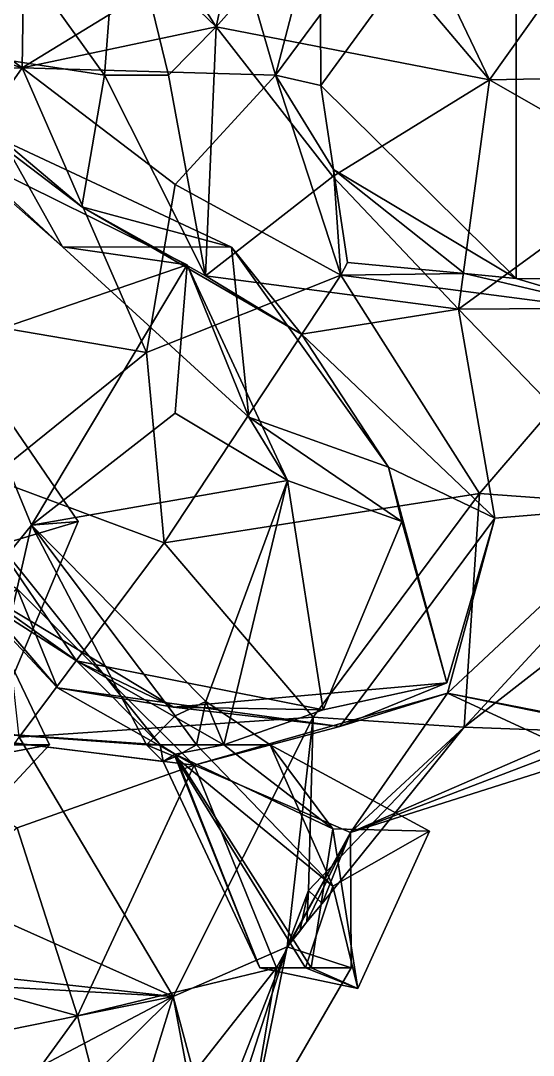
# Model space of a CAD drawing. Extents: x 290083 to 295691, y 4553739 to 4561622.
# Drawn here: x 294330.4 to 294371.4, y 4559131.6 to 4559214.2 of the extents above; entities that cross this region are included whole.
import ezdxf

# ---------------------------------------------------------------- set-up
doc = ezdxf.new("R2010")
doc.units = 0
doc.layers.add('Au_ppm_Pref_-_0_3', color=7, linetype='CONTINUOUS')

msp = doc.modelspace()

# ---------------------------------------------------------------- linework, layer by layer
at = {"layer": 'Au_ppm_Pref_-_0_3'}
for points in [[(294354.36, 4559214.669, 1915.71), (294370, 4559230.391, 1915.047), (294354.38, 4559208.998, 1916.255)], [(294354.38, 4559208.998, 1916.255), (294370, 4559230.391, 1915.047), (294370, 4559193.59, 1918.573)], [(294370, 4559193.59, 1918.573), (294370, 4559230.391, 1915.047), (294376.581, 4559193.577, 1919.087)], [(294376.581, 4559193.577, 1919.087), (294370, 4559230.391, 1915.047), (294384.607, 4559195.626, 1919.517)], [(294384.607, 4559195.626, 1919.517), (294370, 4559230.391, 1915.047), (294398.843, 4559201.921, 1920.024)], [(294398.843, 4559201.921, 1920.024), (294370, 4559230.391, 1915.047), (294403.271, 4559203.983, 1920.171)], [(294403.271, 4559203.983, 1920.171), (294370, 4559230.391, 1915.047), (294420, 4559230.391, 1917.913)], [(294315.047, 4559221.871, 1911.722), (294330.81, 4559228.324, 1906.785), (294330.546, 4559210.416, 1912.052)], [(294330.81, 4559228.324, 1906.785), (294346.033, 4559213.671, 1906.252), (294330.546, 4559210.416, 1912.052)], [(294338.349, 4559225.782, 1900.584), (294346.033, 4559213.671, 1906.252), (294330.81, 4559228.324, 1906.785)], [(294367.85, 4559209.448, 1907.49), (294359.151, 4559227.644, 1908.313), (294355.355, 4559224.241, 1907.658)], [(294367.85, 4559209.448, 1907.49), (294380.318, 4559226.97, 1906.334), (294359.151, 4559227.644, 1908.313)], [(294367.85, 4559209.448, 1907.49), (294393.704, 4559209.942, 1906.823), (294380.318, 4559226.97, 1906.334)], [(294338.349, 4559225.782, 1900.584), (294330.156, 4559219.565, 1897.338), (294337.131, 4559209.826, 1897.296)], [(294338.349, 4559225.782, 1900.584), (294337.131, 4559209.826, 1897.296), (294342.24, 4559209.826, 1900.584)], [(294338.349, 4559225.782, 1900.584), (294342.24, 4559209.826, 1900.584), (294346.033, 4559213.671, 1906.252)], [(294367.85, 4559209.448, 1907.49), (294355.355, 4559224.241, 1907.658), (294346.033, 4559213.671, 1906.252)], [(294355.355, 4559224.241, 1907.658), (294347.568, 4559220.839, 1912.463), (294346.033, 4559213.671, 1906.252)], [(294315.047, 4559221.871, 1911.722), (294330.546, 4559210.416, 1912.052), (294312.911, 4559216.042, 1913.375)], [(294347.568, 4559220.839, 1912.463), (294353.961, 4559222.096, 1914.977), (294350.779, 4559209.826, 1914.62)], [(294353.961, 4559222.096, 1914.977), (294354.36, 4559214.669, 1915.71), (294350.779, 4559209.826, 1914.62)], [(294330.546, 4559210.416, 1912.052), (294347.568, 4559220.839, 1912.463), (294350.779, 4559209.826, 1914.62)], [(294346.033, 4559213.671, 1906.252), (294347.568, 4559220.839, 1912.463), (294330.546, 4559210.416, 1912.052)], [(294337.131, 4559209.826, 1897.296), (294330.156, 4559219.565, 1897.338), (294317.442, 4559212.847, 1894.259)], [(294317.04, 4559210.016, 1914.145), (294312.911, 4559216.042, 1913.375), (294330.546, 4559210.416, 1912.052)], [(294354.38, 4559208.998, 1916.255), (294350.779, 4559209.826, 1914.62), (294354.36, 4559214.669, 1915.71)], [(294346.033, 4559213.671, 1906.252), (294342.24, 4559209.826, 1900.584), (294345.179, 4559193.809, 1899.366)], [(294346.033, 4559213.671, 1906.252), (294345.179, 4559193.809, 1899.366), (294355.355, 4559201.725, 1903.284)], [(294367.85, 4559209.448, 1907.49), (294346.033, 4559213.671, 1906.252), (294355.355, 4559201.725, 1903.284)], [(294337.131, 4559209.826, 1897.296), (294317.442, 4559212.847, 1894.259), (294335.321, 4559199.312, 1894.645)], [(294335.321, 4559199.312, 1894.645), (294317.442, 4559212.847, 1894.259), (294329.014, 4559204.638, 1889)], [(294330.546, 4559210.416, 1912.052), (294317.369, 4559191.621, 1912.347), (294317.04, 4559210.016, 1914.145)], [(294329.014, 4559204.638, 1889), (294317.277, 4559210.668, 1882.686), (294333.755, 4559196.114, 1881.906)], [(294333.755, 4559196.114, 1881.906), (294317.277, 4559210.668, 1882.686), (294325.728, 4559203.563, 1876.827)], [(294330.546, 4559210.416, 1912.052), (294340.469, 4559187.693, 1914.979), (294317.369, 4559191.621, 1912.347)], [(294330.546, 4559210.416, 1912.052), (294350.779, 4559209.826, 1914.62), (294342.756, 4559201.085, 1915.488)], [(294330.546, 4559210.416, 1912.052), (294342.756, 4559201.085, 1915.488), (294340.469, 4559187.693, 1914.979)], [(294337.131, 4559209.826, 1897.296), (294335.321, 4559199.312, 1894.645), (294345.179, 4559193.809, 1899.366)], [(294342.24, 4559209.826, 1900.584), (294337.131, 4559209.826, 1897.296), (294345.179, 4559193.809, 1899.366)], [(294342.756, 4559201.085, 1915.488), (294350.779, 4559209.826, 1914.62), (294355.991, 4559193.866, 1917.518)], [(294355.404, 4559202.291, 1916.953), (294350.779, 4559209.826, 1914.62), (294354.38, 4559208.998, 1916.255)], [(294355.991, 4559193.866, 1917.518), (294350.779, 4559209.826, 1914.62), (294355.404, 4559202.291, 1916.953)], [(294367.85, 4559209.448, 1907.49), (294355.355, 4559201.725, 1903.284), (294365.395, 4559191.143, 1900.911)], [(294367.85, 4559209.448, 1907.49), (294365.395, 4559191.143, 1900.911), (294380.553, 4559202.188, 1903.13)], [(294367.85, 4559209.448, 1907.49), (294380.553, 4559202.188, 1903.13), (294393.704, 4559209.942, 1906.823)], [(294354.38, 4559208.998, 1916.255), (294370, 4559193.59, 1918.573), (294355.404, 4559202.291, 1916.953)], [(294347.263, 4559196.098, 1888.17), (294335.321, 4559199.312, 1894.645), (294329.014, 4559204.638, 1889)], [(294329.014, 4559204.638, 1889), (294333.755, 4559196.114, 1881.906), (294347.263, 4559196.098, 1888.17)], [(294325.728, 4559203.563, 1876.827), (294325.311, 4559188.367, 1871.958), (294343.716, 4559194.676, 1876.451)], [(294333.755, 4559196.114, 1881.906), (294325.728, 4559203.563, 1876.827), (294343.716, 4559194.676, 1876.451)], [(294365.866, 4559193.987, 1918.312), (294356.523, 4559194.863, 1917.719), (294355.404, 4559202.291, 1916.953)], [(294355.404, 4559202.291, 1916.953), (294370, 4559193.59, 1918.573), (294365.866, 4559193.987, 1918.312)], [(294355.991, 4559193.866, 1917.518), (294355.404, 4559202.291, 1916.953), (294356.523, 4559194.863, 1917.719)], [(294380.553, 4559202.188, 1903.13), (294365.395, 4559191.143, 1900.911), (294393.821, 4559191.334, 1900.84)], [(294355.991, 4559193.866, 1917.518), (294340.469, 4559187.693, 1914.979), (294342.756, 4559201.085, 1915.488)], [(294365.395, 4559191.143, 1900.911), (294355.355, 4559201.725, 1903.284), (294345.179, 4559193.809, 1899.366)], [(294352.841, 4559189.157, 1894.099), (294345.179, 4559193.809, 1899.366), (294335.321, 4559199.312, 1894.645)], [(294352.841, 4559189.157, 1894.099), (294335.321, 4559199.312, 1894.645), (294347.263, 4559196.098, 1888.17)], [(294347.263, 4559196.098, 1888.17), (294333.755, 4559196.114, 1881.906), (294348.648, 4559182.523, 1882.766)], [(294333.755, 4559196.114, 1881.906), (294343.716, 4559194.676, 1876.451), (294348.648, 4559182.523, 1882.766)], [(294352.841, 4559189.157, 1894.099), (294347.263, 4559196.098, 1888.17), (294359.796, 4559178.54, 1888.021)], [(294359.796, 4559178.54, 1888.021), (294347.263, 4559196.098, 1888.17), (294348.648, 4559182.523, 1882.766)], [(294325.311, 4559188.367, 1871.958), (294331.301, 4559173.89, 1876.418), (294343.716, 4559194.676, 1876.451)], [(294342.756, 4559182.85, 1873.774), (294343.716, 4559194.676, 1876.451), (294331.301, 4559173.89, 1876.418)], [(294342.756, 4559182.85, 1873.774), (294351.719, 4559177.479, 1877.444), (294343.716, 4559194.676, 1876.451)], [(294348.648, 4559182.523, 1882.766), (294343.716, 4559194.676, 1876.451), (294351.719, 4559177.479, 1877.444)], [(294365.866, 4559193.987, 1918.312), (294355.991, 4559193.866, 1917.518), (294356.523, 4559194.863, 1917.719)], [(294341.883, 4559172.504, 1916.313), (294340.469, 4559187.693, 1914.979), (294355.991, 4559193.866, 1917.518)], [(294341.883, 4559172.504, 1916.313), (294355.991, 4559193.866, 1917.518), (294367.055, 4559176.43, 1917.231)], [(294345.179, 4559193.809, 1899.366), (294352.841, 4559189.157, 1894.099), (294365.395, 4559191.143, 1900.911)], [(294379.399, 4559190.786, 1918.862), (294355.991, 4559193.866, 1917.518), (294365.866, 4559193.987, 1918.312)], [(294367.055, 4559176.43, 1917.231), (294355.991, 4559193.866, 1917.518), (294379.399, 4559190.786, 1918.862)], [(294379.399, 4559190.786, 1918.862), (294365.866, 4559193.987, 1918.312), (294370, 4559193.59, 1918.573)], [(294376.581, 4559193.577, 1919.087), (294379.399, 4559190.786, 1918.862), (294370, 4559193.59, 1918.573)], [(294317.369, 4559191.621, 1912.347), (294340.469, 4559187.693, 1914.979), (294328.013, 4559177.643, 1914.624)], [(294352.841, 4559189.157, 1894.099), (294368.298, 4559174.469, 1894.641), (294365.395, 4559191.143, 1900.911)], [(294393.821, 4559191.334, 1900.84), (294365.395, 4559191.143, 1900.911), (294380.528, 4559175.467, 1901.57)], [(294365.395, 4559191.143, 1900.911), (294368.298, 4559174.469, 1894.641), (294380.528, 4559175.467, 1901.57)], [(294382.074, 4559175.327, 1911.887), (294367.055, 4559176.43, 1917.231), (294379.399, 4559190.786, 1918.862)], [(294352.841, 4559189.157, 1894.099), (294359.796, 4559178.54, 1888.021), (294368.298, 4559174.469, 1894.641)], [(294335.007, 4559174.19, 1870.887), (294331.301, 4559173.89, 1876.418), (294325.311, 4559188.367, 1871.958)], [(294335.007, 4559174.19, 1870.887), (294325.311, 4559188.367, 1871.958), (294325.532, 4559171.383, 1866.192)], [(294341.883, 4559172.504, 1916.313), (294328.013, 4559177.643, 1914.624), (294340.469, 4559187.693, 1914.979)], [(294342.756, 4559182.85, 1873.774), (294331.301, 4559173.89, 1876.418), (294351.719, 4559177.479, 1877.444)], [(294360.848, 4559174.19, 1884.122), (294359.796, 4559178.54, 1888.021), (294348.648, 4559182.523, 1882.766)], [(294360.848, 4559174.19, 1884.122), (294348.648, 4559182.523, 1882.766), (294351.719, 4559177.479, 1877.444)], [(294360.848, 4559174.19, 1884.122), (294364.46, 4559161.314, 1888.705), (294359.796, 4559178.54, 1888.021)], [(294364.46, 4559161.314, 1888.705), (294368.298, 4559174.469, 1894.641), (294359.796, 4559178.54, 1888.021)], [(294341.883, 4559172.504, 1916.313), (294330.311, 4559156.99, 1917.965), (294328.013, 4559177.643, 1914.624)], [(294351.719, 4559177.479, 1877.444), (294331.301, 4559173.89, 1876.418), (294345.201, 4559159.83, 1876.827)], [(294346.654, 4559156.372, 1878.665), (294351.719, 4559177.479, 1877.444), (294345.201, 4559159.83, 1876.827)], [(294346.654, 4559156.372, 1878.665), (294354.576, 4559159.167, 1883.33), (294351.719, 4559177.479, 1877.444)], [(294360.848, 4559174.19, 1884.122), (294351.719, 4559177.479, 1877.444), (294354.576, 4559159.167, 1883.33)], [(294341.883, 4559172.504, 1916.313), (294367.055, 4559176.43, 1917.231), (294353.782, 4559158.58, 1916.924)], [(294365.84, 4559157.767, 1911.706), (294353.782, 4559158.58, 1916.924), (294367.055, 4559176.43, 1917.231)], [(294382.074, 4559175.327, 1911.887), (294365.84, 4559157.767, 1911.706), (294367.055, 4559176.43, 1917.231)], [(294364.504, 4559160.498, 1901.685), (294380.528, 4559175.467, 1901.57), (294368.298, 4559174.469, 1894.641)], [(294381.39, 4559157.201, 1906.814), (294380.528, 4559175.467, 1901.57), (294364.504, 4559160.498, 1901.685)], [(294316.36, 4559174.912, 1882.515), (294326.208, 4559169.245, 1888.569), (294334.892, 4559163.07, 1882.766)], [(294316.36, 4559174.912, 1882.515), (294334.892, 4559163.07, 1882.766), (294327.706, 4559173.613, 1878.174)], [(294320.121, 4559175.089, 1894.775), (294330.156, 4559168.823, 1898.795), (294333.371, 4559160.918, 1894.645)], [(294320.121, 4559175.089, 1894.775), (294333.371, 4559160.918, 1894.645), (294326.208, 4559169.245, 1888.569)], [(294382.074, 4559175.327, 1911.887), (294380.714, 4559169.345, 1910.557), (294365.84, 4559157.767, 1911.706)], [(294318.365, 4559157.958, 1876.721), (294340.484, 4559156.372, 1875.756), (294331.301, 4559173.89, 1876.418)], [(294318.365, 4559157.958, 1876.721), (294331.301, 4559173.89, 1876.418), (294327.033, 4559155.313, 1870.648)], [(294335.007, 4559174.19, 1870.887), (294325.532, 4559171.383, 1866.192), (294327.033, 4559155.313, 1870.648)], [(294335.007, 4559174.19, 1870.887), (294327.033, 4559155.313, 1870.648), (294331.301, 4559173.89, 1876.418)], [(294342.756, 4559158.683, 1876.056), (294331.301, 4559173.89, 1876.418), (294340.484, 4559156.372, 1875.756)], [(294342.756, 4559158.683, 1876.056), (294345.201, 4559159.83, 1876.827), (294331.301, 4559173.89, 1876.418)], [(294360.848, 4559174.19, 1884.122), (294354.576, 4559159.167, 1883.33), (294364.46, 4559161.314, 1888.705)], [(294355.899, 4559157.838, 1894.69), (294364.504, 4559160.498, 1901.685), (294368.298, 4559174.469, 1894.641)], [(294355.899, 4559157.838, 1894.69), (294368.298, 4559174.469, 1894.641), (294364.46, 4559161.314, 1888.705)], [(294318.365, 4559157.958, 1876.721), (294327.706, 4559173.613, 1878.174), (294341.558, 4559156.372, 1877.391)], [(294334.892, 4559163.07, 1882.766), (294341.558, 4559156.372, 1877.391), (294327.706, 4559173.613, 1878.174)], [(294341.883, 4559172.504, 1916.313), (294353.782, 4559158.58, 1916.924), (294330.311, 4559156.99, 1917.965)], [(294327.033, 4559155.313, 1870.648), (294325.532, 4559171.383, 1866.192), (294332.727, 4559156.372, 1864.948)], [(294325.532, 4559171.383, 1866.192), (294326.894, 4559156.372, 1860.547), (294332.727, 4559156.372, 1864.948)], [(294342.623, 4559159.384, 1888.584), (294326.208, 4559169.245, 1888.569), (294333.371, 4559160.918, 1894.645)], [(294342.623, 4559159.384, 1888.584), (294334.892, 4559163.07, 1882.766), (294326.208, 4559169.245, 1888.569)], [(294365.84, 4559157.767, 1911.706), (294380.714, 4559169.345, 1910.557), (294375.343, 4559157.421, 1908.716)], [(294316.797, 4559158.134, 1898.962), (294344.289, 4559154.733, 1899.709), (294330.156, 4559168.823, 1898.795)], [(294330.156, 4559168.823, 1898.795), (294344.289, 4559154.733, 1899.709), (294333.371, 4559160.918, 1894.645)], [(294342.623, 4559159.384, 1888.584), (294354.576, 4559159.167, 1883.33), (294334.892, 4559163.07, 1882.766)], [(294346.654, 4559156.372, 1878.665), (294341.558, 4559156.372, 1877.391), (294334.892, 4559163.07, 1882.766)], [(294346.654, 4559156.372, 1878.665), (294334.892, 4559163.07, 1882.766), (294354.576, 4559159.167, 1883.33)], [(294355.899, 4559157.838, 1894.69), (294333.371, 4559160.918, 1894.645), (294344.289, 4559154.733, 1899.709)], [(294355.899, 4559157.838, 1894.69), (294342.623, 4559159.384, 1888.584), (294333.371, 4559160.918, 1894.645)], [(294355.899, 4559157.838, 1894.69), (294364.46, 4559161.314, 1888.705), (294342.623, 4559159.384, 1888.584)], [(294364.46, 4559161.314, 1888.705), (294354.576, 4559159.167, 1883.33), (294342.623, 4559159.384, 1888.584)], [(294342.756, 4559158.683, 1876.056), (294344.462, 4559156.372, 1876.022), (294345.201, 4559159.83, 1876.827)], [(294344.289, 4559154.733, 1899.709), (294364.504, 4559160.498, 1901.685), (294355.899, 4559157.838, 1894.69)], [(294364.504, 4559160.498, 1901.685), (294344.289, 4559154.733, 1899.709), (294356.76, 4559149.382, 1906.542)], [(294345.201, 4559159.83, 1876.827), (294344.462, 4559156.372, 1876.022), (294350.338, 4559156.372, 1876.827)], [(294346.654, 4559156.372, 1878.665), (294345.201, 4559159.83, 1876.827), (294350.338, 4559156.372, 1876.827)], [(294375.599, 4559155.362, 1906.75), (294364.504, 4559160.498, 1901.685), (294356.76, 4559149.382, 1906.542)], [(294381.39, 4559157.201, 1906.814), (294364.504, 4559160.498, 1901.685), (294380.103, 4559157.287, 1906.517)], [(294380.103, 4559157.287, 1906.517), (294364.504, 4559160.498, 1901.685), (294375.599, 4559155.362, 1906.75)], [(294316.797, 4559158.134, 1898.962), (294330.156, 4559149.731, 1896.858), (294344.289, 4559154.733, 1899.709)], [(294342.603, 4559136.269, 1917.165), (294330.311, 4559156.99, 1917.965), (294353.782, 4559158.58, 1916.924)], [(294342.756, 4559158.683, 1876.056), (294340.484, 4559156.372, 1875.756), (294344.462, 4559156.372, 1876.022)], [(294351.712, 4559140.242, 1911.771), (294342.603, 4559136.269, 1917.165), (294353.782, 4559158.58, 1916.924)], [(294353.782, 4559158.58, 1916.924), (294353.413, 4559144.733, 1912.543), (294351.712, 4559140.242, 1911.771)], [(294353.782, 4559158.58, 1916.924), (294365.84, 4559157.767, 1911.706), (294353.413, 4559144.733, 1912.543)], [(294318.365, 4559157.958, 1876.721), (294341.558, 4559156.372, 1877.391), (294341.804, 4559155.027, 1876.827)], [(294318.365, 4559157.958, 1876.721), (294341.804, 4559155.027, 1876.827), (294340.484, 4559156.372, 1875.756)], [(294353.413, 4559144.733, 1912.543), (294365.84, 4559157.767, 1911.706), (294354.501, 4559143.702, 1911.758)], [(294365.84, 4559157.767, 1911.706), (294356.76, 4559149.382, 1906.542), (294354.501, 4559143.702, 1911.758)], [(294365.84, 4559157.767, 1911.706), (294375.343, 4559157.421, 1908.716), (294356.76, 4559149.382, 1906.542)], [(294356.76, 4559149.382, 1906.542), (294375.343, 4559157.421, 1908.716), (294376.752, 4559156.993, 1907.926)], [(294322.109, 4559145.437, 1917.945), (294330.311, 4559156.99, 1917.965), (294342.603, 4559136.269, 1917.165)], [(294356.76, 4559149.382, 1906.542), (294376.752, 4559156.993, 1907.926), (294375.599, 4559155.362, 1906.75)], [(294327.033, 4559155.313, 1870.648), (294332.727, 4559156.372, 1864.948), (294324.117, 4559147.096, 1864.948)], [(294324.117, 4559147.096, 1864.948), (294332.727, 4559156.372, 1864.948), (294326.894, 4559156.372, 1860.547)], [(294341.804, 4559155.027, 1876.827), (294342.756, 4559155.407, 1876.505), (294340.484, 4559156.372, 1875.756)], [(294344.462, 4559156.372, 1876.022), (294340.484, 4559156.372, 1875.756), (294342.756, 4559155.407, 1876.505)], [(294346.654, 4559156.372, 1878.665), (294342.756, 4559155.634, 1877.073), (294341.558, 4559156.372, 1877.391)], [(294341.558, 4559156.372, 1877.391), (294342.756, 4559155.634, 1877.073), (294341.804, 4559155.027, 1876.827)], [(294342.756, 4559155.634, 1877.073), (294349.526, 4559138.554, 1876.827), (294341.804, 4559155.027, 1876.827)], [(294355.355, 4559149.651, 1880.525), (294342.756, 4559155.634, 1877.073), (294346.654, 4559156.372, 1878.665)], [(294342.756, 4559155.407, 1876.505), (294355.355, 4559145.075, 1874.653), (294344.462, 4559156.372, 1876.022)], [(294355.355, 4559149.651, 1880.525), (294353.624, 4559138.554, 1877.642), (294342.756, 4559155.634, 1877.073)], [(294342.756, 4559155.634, 1877.073), (294353.624, 4559138.554, 1877.642), (294349.526, 4559138.554, 1876.827)], [(294350.338, 4559156.372, 1876.827), (294344.462, 4559156.372, 1876.022), (294355.355, 4559145.075, 1874.653)], [(294355.355, 4559149.651, 1880.525), (294346.654, 4559156.372, 1878.665), (294350.338, 4559156.372, 1876.827)], [(294355.355, 4559149.651, 1880.525), (294350.338, 4559156.372, 1876.827), (294363.082, 4559149.481, 1876.827)], [(294350.338, 4559156.372, 1876.827), (294355.355, 4559145.075, 1874.653), (294363.082, 4559149.481, 1876.827)], [(294342.756, 4559155.407, 1876.505), (294341.804, 4559155.027, 1876.827), (294349.526, 4559138.554, 1876.827)], [(294342.756, 4559155.407, 1876.505), (294349.526, 4559138.554, 1876.827), (294353.159, 4559138.554, 1875.792)], [(294342.756, 4559155.407, 1876.505), (294353.159, 4559138.554, 1875.792), (294355.355, 4559145.075, 1874.653)], [(294334.961, 4559134.734, 1899.369), (294344.289, 4559154.733, 1899.709), (294330.156, 4559149.731, 1896.858)], [(294350.844, 4559138.554, 1902.71), (294344.289, 4559154.733, 1899.709), (294334.961, 4559134.734, 1899.369)], [(294356.76, 4559149.382, 1906.542), (294344.289, 4559154.733, 1899.709), (294350.844, 4559138.554, 1902.71)], [(294334.961, 4559134.734, 1899.369), (294330.156, 4559149.731, 1896.858), (294317.857, 4559139.464, 1895.765)], [(294356.819, 4559138.554, 1906.523), (294356.76, 4559149.382, 1906.542), (294350.844, 4559138.554, 1902.71)], [(294353.265, 4559142.235, 1911.645), (294356.76, 4559149.382, 1906.542), (294351.712, 4559140.242, 1911.771)], [(294351.712, 4559140.242, 1911.771), (294356.76, 4559149.382, 1906.542), (294356.819, 4559138.554, 1906.523)], [(294354.501, 4559143.702, 1911.758), (294356.76, 4559149.382, 1906.542), (294353.265, 4559142.235, 1911.645)], [(294355.355, 4559149.651, 1880.525), (294357.337, 4559136.906, 1876.832), (294353.624, 4559138.554, 1877.642)], [(294355.355, 4559149.651, 1880.525), (294363.082, 4559149.481, 1876.827), (294357.337, 4559136.906, 1876.832)], [(294363.082, 4559149.481, 1876.827), (294355.355, 4559145.075, 1874.653), (294357.337, 4559136.906, 1876.832)], [(294322.408, 4559138.489, 1917.785), (294322.109, 4559145.437, 1917.945), (294342.603, 4559136.269, 1917.165)], [(294355.355, 4559145.075, 1874.653), (294353.159, 4559138.554, 1875.792), (294357.337, 4559136.906, 1876.832)], [(294351.712, 4559140.242, 1911.771), (294353.413, 4559144.733, 1912.543), (294352.721, 4559141.494, 1911.766)], [(294353.413, 4559144.733, 1912.543), (294353.265, 4559142.235, 1911.645), (294352.721, 4559141.494, 1911.766)], [(294353.265, 4559142.235, 1911.645), (294353.413, 4559144.733, 1912.543), (294354.501, 4559143.702, 1911.758)], [(294351.712, 4559140.242, 1911.771), (294352.721, 4559141.494, 1911.766), (294353.265, 4559142.235, 1911.645)], [(294342.603, 4559136.269, 1917.165), (294351.712, 4559140.242, 1911.771), (294345.672, 4559124.861, 1912.463)], [(294351.712, 4559140.242, 1911.771), (294348.402, 4559124.077, 1906.523), (294345.43, 4559120.736, 1911.202)], [(294351.712, 4559140.242, 1911.771), (294345.43, 4559120.736, 1911.202), (294345.672, 4559124.861, 1912.463)], [(294356.819, 4559138.554, 1906.523), (294348.402, 4559124.077, 1906.523), (294351.712, 4559140.242, 1911.771)], [(294324.763, 4559120.736, 1897.187), (294334.961, 4559134.734, 1899.369), (294317.857, 4559139.464, 1895.765)], [(294322.07, 4559137.41, 1917.748), (294322.408, 4559138.489, 1917.785), (294342.603, 4559136.269, 1917.165)], [(294338.119, 4559122.395, 1901.672), (294350.844, 4559138.554, 1902.71), (294334.961, 4559134.734, 1899.369)], [(294348.402, 4559124.077, 1906.523), (294350.844, 4559138.554, 1902.71), (294338.119, 4559122.395, 1901.672)], [(294356.819, 4559138.554, 1906.523), (294350.844, 4559138.554, 1902.71), (294348.402, 4559124.077, 1906.523)], [(294353.624, 4559138.554, 1877.642), (294357.337, 4559136.906, 1876.832), (294349.526, 4559138.554, 1876.827)], [(294349.526, 4559138.554, 1876.827), (294357.337, 4559136.906, 1876.832), (294353.159, 4559138.554, 1875.792)], [(294322.07, 4559137.41, 1917.748), (294342.603, 4559136.269, 1917.165), (294321.708, 4559132.043, 1917.534)], [(294321.708, 4559132.043, 1917.534), (294342.603, 4559136.269, 1917.165), (294324.393, 4559126.694, 1917.24)], [(294324.393, 4559126.694, 1917.24), (294342.603, 4559136.269, 1917.165), (294327.41, 4559121.255, 1916.934)], [(294337.813, 4559120.736, 1914.792), (294327.41, 4559121.255, 1916.934), (294342.603, 4559136.269, 1917.165)], [(294337.813, 4559120.736, 1914.792), (294342.603, 4559136.269, 1917.165), (294343.61, 4559130.872, 1915.981)], [(294343.61, 4559130.872, 1915.981), (294342.603, 4559136.269, 1917.165), (294345.672, 4559124.861, 1912.463)], [(294338.119, 4559122.395, 1901.672), (294334.961, 4559134.734, 1899.369), (294324.763, 4559120.736, 1897.187)]]:
    msp.add_3dface(points, dxfattribs=at)

doc.saveas('drawing.dxf')
